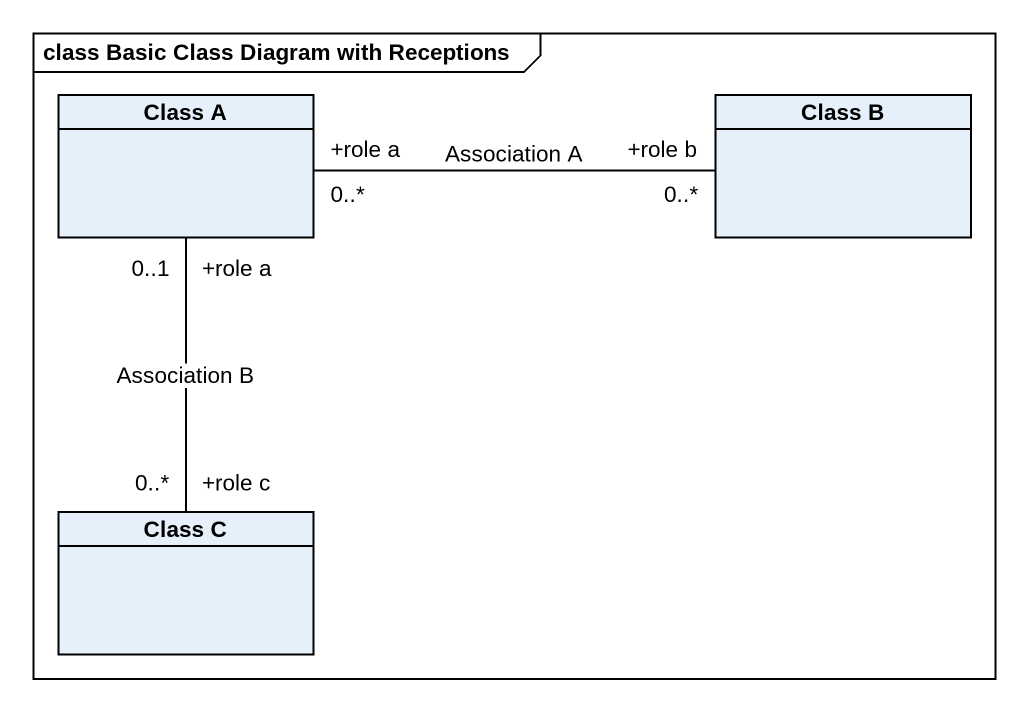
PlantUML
@startuml
mainframe class Basic Class Diagram with Receptions
hide circle
hide empty members
class "Class A" as Class_A
class "Class B" as Class_B
class "Class C" as Class_C
Class_A "+role a\n0..*" -right- "+role b\n0..*" Class_B : Association A
Class_A "+role a\n0..1" -- "+role c\n0..*" Class_C : Association B
@enduml
